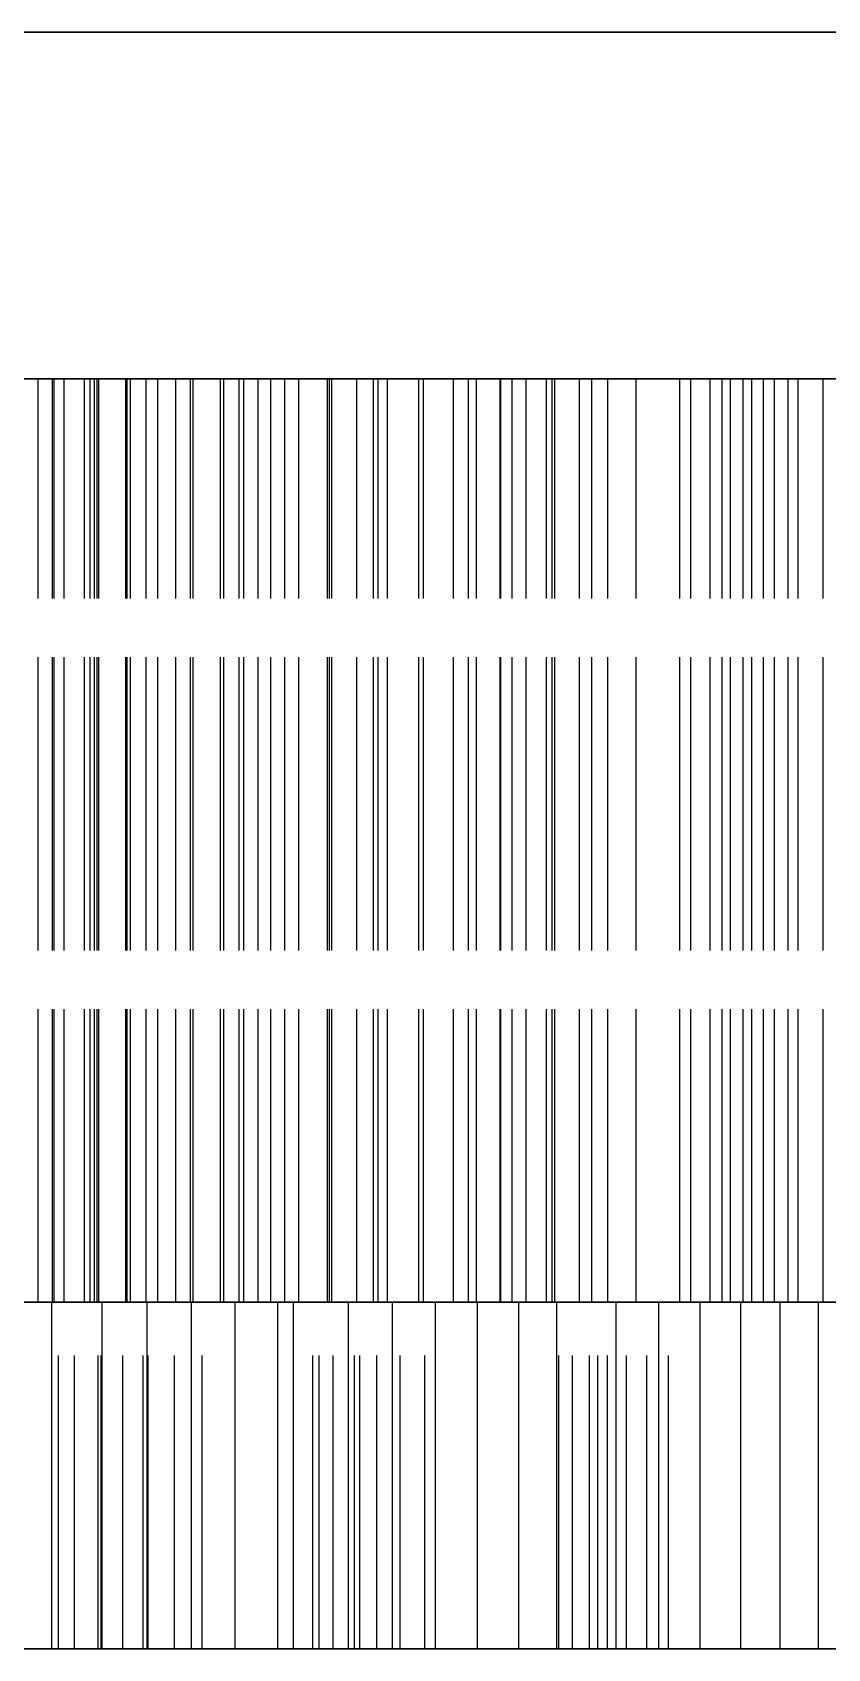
# Model space of a CAD drawing. Header units: millimetres. Extents: x -27 to 154, y -43 to 55.
# Drawn here: x -15.99 to -12.54, y 46.25 to 53.25 of the extents above; entities that cross this region are included whole.
import ezdxf

# ---------------------------------------------------------------- set-up
doc = ezdxf.new("R2010")
doc.units = ezdxf.units.MM
doc.linetypes.add('DASHED', pattern=[1.524, 1.27, -0.254])
doc.layers.add('HIDDEN', color=8, linetype='DASHED')
doc.layers.add('VISIBLE', color=7, linetype='CONTINUOUS')

msp = doc.modelspace()

# ---------------------------------------------------------------- linework, layer by layer
at = {"layer": 'HIDDEN'}
for points in [[(-19.125, 53.24871), (-18.51786, 53.24871), (-17.91071, 53.24871), (-17.30357, 53.24871), (-16.69643, 53.24871), (-16.08929, 53.24871), (-15.48214, 53.24871), (-14.875, 53.24871), (-14.26786, 53.24871), (-13.66071, 53.24871), (-13.05357, 53.24871), (-12.44643, 53.24871), (-11.83929, 53.24871), (-11.23214, 53.24871), (-10.625, 53.24871), (-10.01786, 53.24871), (-9.41071, 53.24871), (-8.80357, 53.24871), (-8.19643, 53.24871), (-7.58929, 53.24871), (-6.98214, 53.24871), (-6.375, 53.24871), (-5.76786, 53.24871), (-5.16071, 53.24871)], [(-19.125, 51.74871), (-18.51786, 51.74871), (-17.91071, 51.74871), (-17.30357, 51.74871), (-16.69643, 51.74871), (-16.08929, 51.74871), (-15.48214, 51.74871), (-14.875, 51.74871), (-14.26786, 51.74871), (-13.66071, 51.74871), (-13.05357, 51.74871), (-12.44643, 51.74871), (-11.83929, 51.74871), (-11.23214, 51.74871), (-10.625, 51.74871), (-10.01786, 51.74871), (-9.41071, 51.74871), (-8.80357, 51.74871), (-8.19643, 51.74871), (-7.58929, 51.74871), (-6.98214, 51.74871), (-6.375, 51.74871), (-5.76786, 51.74871), (-5.16071, 51.74871)], [(-19.125, 51.74871), (-18.51786, 51.74871), (-17.91071, 51.74871), (-17.30357, 51.74871), (-16.69643, 51.74871), (-16.08929, 51.74871), (-15.48214, 51.74871), (-14.875, 51.74871), (-14.26786, 51.74871), (-13.66071, 51.74871), (-13.05357, 51.74871), (-12.44643, 51.74871), (-11.83929, 51.74871), (-11.23214, 51.74871), (-10.625, 51.74871), (-10.01786, 51.74871), (-9.41071, 51.74871), (-8.80357, 51.74871), (-8.19643, 51.74871), (-7.58929, 51.74871), (-6.98214, 51.74871), (-6.375, 51.74871), (-5.76786, 51.74871), (-5.16071, 51.74871)], [(-15.96428, 51.74871), (-16.16782, 51.74871)], [(-16.16782, 51.74871), (-15.96428, 51.74871)], [(-15.90241, 51.74871), (-16.09936, 51.74871)], [(-16.09936, 51.74871), (-15.90241, 51.74871)], [(-16.04909, 51.74871), (-15.89527, 51.74871)], [(-15.89527, 51.74871), (-16.04909, 51.74871)], [(-15.76295, 51.74871), (-15.96428, 51.74871)], [(-15.96428, 51.74871), (-15.76295, 51.74871)], [(-15.96428, 47.74871), (-15.96428, 51.74871)], [(-15.96428, 47.74871), (-15.96428, 51.74871)], [(-15.70778, 51.74871), (-15.90241, 51.74871)], [(-15.90241, 51.74871), (-15.70778, 51.74871)], [(-15.90241, 47.74871), (-15.90241, 51.74871)], [(-15.90241, 47.74871), (-15.90241, 51.74871)], [(-15.89527, 51.74871), (-15.73869, 51.74871)], [(-15.73869, 51.74871), (-15.89527, 51.74871)], [(-15.89527, 47.74871), (-15.89527, 51.74871)], [(-15.89527, 47.74871), (-15.89527, 51.74871)], [(-15.70166, 51.74871), (-15.85142, 51.74871)], [(-15.85142, 51.74871), (-15.71945, 51.74871)], [(-15.71945, 51.74871), (-15.85142, 51.74871)], [(-15.85142, 51.74871), (-15.70166, 51.74871)], [(-15.85142, 47.74871), (-15.85142, 51.74871)], [(-15.85142, 47.74871), (-15.85142, 51.74871)], [(-15.56405, 51.74871), (-15.76295, 51.74871)], [(-15.76295, 51.74871), (-15.56405, 51.74871)], [(-15.76295, 47.74871), (-15.76295, 51.74871)], [(-15.76295, 47.74871), (-15.76295, 51.74871)], [(-15.73869, 51.74871), (-15.57917, 51.74871)], [(-15.57917, 51.74871), (-15.73869, 51.74871)], [(-15.73869, 47.74871), (-15.73869, 51.74871)], [(-15.73869, 47.74871), (-15.73869, 51.74871)], [(-15.71945, 51.74871), (-15.58438, 51.74871)], [(-15.58438, 51.74871), (-15.71945, 51.74871)], [(-15.71945, 47.74871), (-15.71945, 51.74871)], [(-15.71945, 47.74871), (-15.71945, 51.74871)], [(-15.57917, 51.74871), (-15.70778, 51.74871)], [(-15.70778, 51.74871), (-15.57917, 51.74871)], [(-15.70778, 47.74871), (-15.70778, 51.74871)], [(-15.70778, 47.74871), (-15.70778, 51.74871)], [(-15.49615, 51.74871), (-15.70166, 51.74871)], [(-15.70166, 51.74871), (-15.49615, 51.74871)], [(-15.70166, 47.74871), (-15.70166, 51.74871)], [(-15.70166, 47.74871), (-15.70166, 51.74871)], [(-15.58438, 51.74871), (-15.44615, 51.74871)], [(-15.44615, 51.74871), (-15.58438, 51.74871)], [(-15.58438, 47.74871), (-15.58438, 51.74871)], [(-15.58438, 47.74871), (-15.58438, 51.74871)], [(-15.57917, 47.74871), (-15.57917, 51.74871)], [(-15.57917, 47.74871), (-15.57917, 51.74871)], [(-15.36785, 51.74871), (-15.56405, 51.74871)], [(-15.56405, 51.74871), (-15.36785, 51.74871)], [(-15.56405, 47.74871), (-15.56405, 51.74871)], [(-15.56405, 47.74871), (-15.56405, 51.74871)], [(-15.29322, 51.74871), (-15.49615, 51.74871)], [(-15.49615, 51.74871), (-15.29322, 51.74871)], [(-15.49615, 47.74871), (-15.49615, 51.74871)], [(-15.49615, 47.74871), (-15.49615, 51.74871)], [(-15.44615, 51.74871), (-15.30465, 51.74871)], [(-15.30465, 51.74871), (-15.44615, 51.74871)], [(-15.44615, 47.74871), (-15.44615, 51.74871)], [(-15.44615, 47.74871), (-15.44615, 51.74871)], [(-15.1747, 51.74871), (-15.36785, 51.74871)], [(-15.36785, 51.74871), (-15.1747, 51.74871)], [(-15.36785, 47.74871), (-15.36785, 51.74871)], [(-15.36785, 47.74871), (-15.36785, 51.74871)], [(-15.30465, 51.74871), (-15.15976, 51.74871)], [(-15.15976, 51.74871), (-15.30465, 51.74871)], [(-15.30465, 47.74871), (-15.30465, 51.74871)], [(-15.30465, 47.74871), (-15.30465, 51.74871)], [(-15.09307, 51.74871), (-15.29322, 51.74871)], [(-15.29322, 51.74871), (-15.09307, 51.74871)], [(-15.29322, 47.74871), (-15.29322, 51.74871)], [(-15.29322, 47.74871), (-15.29322, 51.74871)], [(-15.01123, 51.74871), (-15.1747, 51.74871)], [(-15.1747, 51.74871), (-15.01123, 51.74871)], [(-15.1747, 47.74871), (-15.1747, 51.74871)], [(-15.1747, 47.74871), (-15.1747, 51.74871)], [(-15.15976, 51.74871), (-15.01123, 51.74871)], [(-15.01123, 51.74871), (-15.15976, 51.74871)], [(-15.15976, 47.74871), (-15.15976, 51.74871)], [(-15.15976, 47.74871), (-15.15976, 51.74871)], [(-14.89596, 51.74871), (-15.09307, 51.74871)], [(-15.09307, 51.74871), (-14.89596, 51.74871)], [(-15.09307, 47.74871), (-15.09307, 51.74871)], [(-15.09307, 47.74871), (-15.09307, 51.74871)], [(-14.89596, 51.74871), (-15.07283, 51.74871)], [(-15.07283, 51.74871), (-14.956, 51.74871)], [(-14.956, 51.74871), (-15.07283, 51.74871)], [(-15.07283, 51.74871), (-14.89596, 51.74871)], [(-15.07283, 47.74871), (-15.07283, 51.74871)], [(-15.07283, 47.74871), (-15.07283, 51.74871)], [(-15.01123, 47.74871), (-15.01123, 51.74871)], [(-15.01123, 47.74871), (-15.01123, 51.74871)], [(-14.956, 51.74871), (-14.83555, 51.74871)], [(-14.83555, 51.74871), (-14.956, 51.74871)], [(-14.956, 47.74871), (-14.956, 51.74871)], [(-14.956, 47.74871), (-14.956, 51.74871)], [(-14.69226, 51.74871), (-14.89596, 51.74871)], [(-14.70218, 51.74871), (-14.89596, 51.74871)], [(-14.89596, 51.74871), (-14.70218, 51.74871)], [(-14.89596, 51.74871), (-14.69226, 51.74871)], [(-14.89596, 47.74871), (-14.89596, 51.74871)], [(-14.89596, 47.74871), (-14.89596, 51.74871)], [(-14.89596, 47.74871), (-14.89596, 51.74871)], [(-14.89596, 47.74871), (-14.89596, 51.74871)], [(-14.83555, 51.74871), (-14.71142, 51.74871)], [(-14.71142, 51.74871), (-14.83555, 51.74871)], [(-14.83555, 47.74871), (-14.83555, 51.74871)], [(-14.83555, 47.74871), (-14.83555, 51.74871)], [(-14.71142, 51.74871), (-14.58346, 51.74871)], [(-14.58346, 51.74871), (-14.71142, 51.74871)], [(-14.71142, 47.74871), (-14.71142, 51.74871)], [(-14.71142, 47.74871), (-14.71142, 51.74871)], [(-14.51215, 51.74871), (-14.70218, 51.74871)], [(-14.70218, 51.74871), (-14.51215, 51.74871)], [(-14.70218, 47.74871), (-14.70218, 51.74871)], [(-14.70218, 47.74871), (-14.70218, 51.74871)], [(-14.49168, 51.74871), (-14.69226, 51.74871)], [(-14.69226, 51.74871), (-14.49168, 51.74871)], [(-14.69226, 47.74871), (-14.69226, 51.74871)], [(-14.69226, 47.74871), (-14.69226, 51.74871)], [(-14.58346, 51.74871), (-14.45149, 51.74871)], [(-14.45149, 51.74871), (-14.58346, 51.74871)], [(-14.58346, 47.74871), (-14.58346, 51.74871)], [(-14.58346, 47.74871), (-14.58346, 51.74871)], [(-14.31522, 51.74871), (-14.51215, 51.74871)], [(-14.51215, 51.74871), (-14.31522, 51.74871)], [(-14.51215, 47.74871), (-14.51215, 51.74871)], [(-14.51215, 47.74871), (-14.51215, 51.74871)], [(-14.29443, 51.74871), (-14.49168, 51.74871)], [(-14.49168, 51.74871), (-14.29443, 51.74871)], [(-14.49168, 47.74871), (-14.49168, 51.74871)], [(-14.49168, 47.74871), (-14.49168, 51.74871)], [(-14.45149, 51.74871), (-14.31522, 51.74871)], [(-14.31522, 51.74871), (-14.45149, 51.74871)], [(-14.45149, 47.74871), (-14.45149, 51.74871)], [(-14.45149, 47.74871), (-14.45149, 51.74871)], [(-14.31522, 47.74871), (-14.31522, 51.74871)], [(-14.31522, 47.74871), (-14.31522, 51.74871)], [(-14.10078, 51.74871), (-14.29443, 51.74871)], [(-14.29443, 51.74871), (-14.10078, 51.74871)], [(-14.29443, 47.74871), (-14.29443, 51.74871)], [(-14.29443, 47.74871), (-14.29443, 51.74871)], [(-13.96318, 51.74871), (-14.16565, 51.74871)], [(-14.16565, 51.74871), (-14.06495, 51.74871)], [(-14.06495, 51.74871), (-14.16565, 51.74871)], [(-14.16565, 51.74871), (-13.96318, 51.74871)], [(-14.16565, 47.74871), (-14.16565, 51.74871)], [(-14.16565, 47.74871), (-14.16565, 51.74871)], [(-13.91108, 51.74871), (-14.10078, 51.74871)], [(-14.10078, 51.74871), (-13.91108, 51.74871)], [(-14.10078, 47.74871), (-14.10078, 51.74871)], [(-14.10078, 47.74871), (-14.10078, 51.74871)], [(-14.06495, 51.74871), (-13.96016, 51.74871)], [(-13.96016, 51.74871), (-14.06495, 51.74871)], [(-14.06495, 47.74871), (-14.06495, 51.74871)], [(-14.06495, 47.74871), (-14.06495, 51.74871)], [(-13.76303, 51.74871), (-13.96318, 51.74871)], [(-13.96318, 51.74871), (-13.76303, 51.74871)], [(-13.96318, 47.74871), (-13.96318, 51.74871)], [(-13.96318, 47.74871), (-13.96318, 51.74871)], [(-13.96016, 51.74871), (-13.85118, 51.74871)], [(-13.85118, 51.74871), (-13.96016, 51.74871)], [(-13.96016, 47.74871), (-13.96016, 51.74871)], [(-13.96016, 47.74871), (-13.96016, 51.74871)], [(-13.72579, 51.74871), (-13.91108, 51.74871)], [(-13.91108, 51.74871), (-13.72579, 51.74871)], [(-13.91108, 47.74871), (-13.91108, 51.74871)], [(-13.91108, 47.74871), (-13.91108, 51.74871)], [(-13.85118, 51.74871), (-13.73785, 51.74871)], [(-13.73785, 51.74871), (-13.85118, 51.74871)], [(-13.85118, 47.74871), (-13.85118, 51.74871)], [(-13.85118, 47.74871), (-13.85118, 51.74871)], [(-13.5665, 51.74871), (-13.76303, 51.74871)], [(-13.76303, 51.74871), (-13.5665, 51.74871)], [(-13.76303, 47.74871), (-13.76303, 51.74871)], [(-13.76303, 47.74871), (-13.76303, 51.74871)], [(-13.73785, 51.74871), (-13.61993, 51.74871)], [(-13.61993, 51.74871), (-13.73785, 51.74871)], [(-13.73785, 47.74871), (-13.73785, 51.74871)], [(-13.73785, 47.74871), (-13.73785, 51.74871)], [(-13.49708, 51.74871), (-13.72579, 51.74871)], [(-13.72579, 51.74871), (-13.49708, 51.74871)], [(-13.72579, 47.74871), (-13.72579, 51.74871)], [(-13.72579, 47.74871), (-13.72579, 51.74871)], [(-13.61993, 51.74871), (-13.49708, 51.74871)], [(-13.49708, 51.74871), (-13.61993, 51.74871)], [(-13.61993, 47.74871), (-13.61993, 51.74871)], [(-13.61993, 47.74871), (-13.61993, 51.74871)], [(-13.37382, 51.74871), (-13.5665, 51.74871)], [(-13.5665, 51.74871), (-13.37382, 51.74871)], [(-13.5665, 47.74871), (-13.5665, 51.74871)], [(-13.5665, 47.74871), (-13.5665, 51.74871)], [(-13.49708, 47.74871), (-13.49708, 51.74871)], [(-13.49708, 47.74871), (-13.49708, 51.74871)], [(-13.18529, 51.74871), (-13.37382, 51.74871)], [(-13.37382, 51.74871), (-13.18529, 51.74871)], [(-13.37382, 47.74871), (-13.37382, 51.74871)], [(-13.37382, 47.74871), (-13.37382, 51.74871)], [(-13.00129, 51.74871), (-13.18529, 51.74871)], [(-13.18529, 51.74871), (-13.00129, 51.74871)], [(-13.18529, 47.74871), (-13.18529, 51.74871)], [(-13.18529, 47.74871), (-13.18529, 51.74871)], [(-12.91126, 51.74871), (-13.13762, 51.74871)], [(-13.13762, 51.74871), (-13.05389, 51.74871)], [(-13.05389, 51.74871), (-13.13762, 51.74871)], [(-13.13762, 51.74871), (-12.91126, 51.74871)], [(-13.13762, 47.74871), (-13.13762, 51.74871)], [(-13.13762, 47.74871), (-13.13762, 51.74871)], [(-13.05389, 51.74871), (-12.96565, 51.74871)], [(-12.96565, 51.74871), (-13.05389, 51.74871)], [(-13.05389, 47.74871), (-13.05389, 51.74871)], [(-13.05389, 47.74871), (-13.05389, 51.74871)], [(-12.82233, 51.74871), (-13.00129, 51.74871)], [(-13.00129, 51.74871), (-12.82233, 51.74871)], [(-13.00129, 47.74871), (-13.00129, 51.74871)], [(-13.00129, 47.74871), (-13.00129, 51.74871)], [(-12.96565, 51.74871), (-12.87276, 51.74871)], [(-12.87276, 51.74871), (-12.96565, 51.74871)], [(-12.96565, 47.74871), (-12.96565, 51.74871)], [(-12.96565, 47.74871), (-12.96565, 51.74871)], [(-12.71638, 51.74871), (-12.91126, 51.74871)], [(-12.91126, 51.74871), (-12.71638, 51.74871)], [(-12.91126, 47.74871), (-12.91126, 51.74871)], [(-12.91126, 47.74871), (-12.91126, 51.74871)], [(-12.87276, 51.74871), (-12.77503, 51.74871)], [(-12.77503, 51.74871), (-12.87276, 51.74871)], [(-12.87276, 47.74871), (-12.87276, 51.74871)], [(-12.87276, 47.74871), (-12.87276, 51.74871)], [(-12.56378, 51.74871), (-12.82233, 51.74871)], [(-12.82233, 51.74871), (-12.56378, 51.74871)], [(-12.82233, 47.74871), (-12.82233, 51.74871)], [(-12.82233, 47.74871), (-12.82233, 51.74871)], [(-12.77503, 51.74871), (-12.67217, 51.74871)], [(-12.67217, 51.74871), (-12.77503, 51.74871)], [(-12.77503, 47.74871), (-12.77503, 51.74871)], [(-12.77503, 47.74871), (-12.77503, 51.74871)], [(-12.52558, 51.74871), (-12.71638, 51.74871)], [(-12.71638, 51.74871), (-12.52558, 51.74871)], [(-12.71638, 47.74871), (-12.71638, 51.74871)], [(-12.71638, 47.74871), (-12.71638, 51.74871)], [(-12.67217, 51.74871), (-12.56378, 51.74871)], [(-12.56378, 51.74871), (-12.67217, 51.74871)], [(-12.67217, 47.74871), (-12.67217, 51.74871)], [(-12.67217, 47.74871), (-12.67217, 51.74871)], [(-12.56378, 47.74871), (-12.56378, 51.74871)], [(-12.56378, 47.74871), (-12.56378, 51.74871)], [(-19.125, 47.74871), (-18.51786, 47.74871), (-17.91071, 47.74871), (-17.30357, 47.74871), (-16.69643, 47.74871), (-16.08929, 47.74871), (-15.48214, 47.74871), (-14.875, 47.74871), (-14.26786, 47.74871), (-13.66071, 47.74871), (-13.05357, 47.74871), (-12.44643, 47.74871), (-11.83929, 47.74871), (-11.23214, 47.74871), (-10.625, 47.74871), (-10.01786, 47.74871), (-9.41071, 47.74871), (-8.80357, 47.74871), (-8.19643, 47.74871), (-7.58929, 47.74871), (-6.98214, 47.74871), (-6.375, 47.74871), (-5.76786, 47.74871), (-5.16071, 47.74871)], [(-5.31548, 47.74871), (-5.875, 47.74871), (-6.43452, 47.74871), (-6.99405, 47.74871), (-7.55357, 47.74871), (-8.1131, 47.74871), (-8.67262, 47.74871), (-9.23214, 47.74871), (-9.79167, 47.74871), (-10.35119, 47.74871), (-10.91071, 47.74871), (-11.47024, 47.74871), (-12.02976, 47.74871), (-12.58929, 47.74871), (-13.14881, 47.74871), (-13.70833, 47.74871), (-14.26786, 47.74871), (-14.82738, 47.74871), (-15.3869, 47.74871), (-15.94643, 47.74871), (-16.50595, 47.74871), (-17.06548, 47.74871), (-17.625, 47.74871)], [(-17.625, 47.74871), (-17.06548, 47.74871), (-16.50595, 47.74871), (-15.94643, 47.74871), (-15.3869, 47.74871), (-14.82738, 47.74871), (-14.26786, 47.74871), (-13.70833, 47.74871), (-13.14881, 47.74871), (-12.58929, 47.74871), (-12.02976, 47.74871), (-11.47024, 47.74871), (-10.91071, 47.74871), (-10.35119, 47.74871), (-9.79167, 47.74871), (-9.23214, 47.74871), (-8.67262, 47.74871), (-8.1131, 47.74871), (-7.55357, 47.74871), (-6.99405, 47.74871), (-6.43452, 47.74871), (-5.875, 47.74871), (-5.31548, 47.74871)], [(-15.96428, 47.74871), (-16.16782, 47.74871)], [(-16.16782, 47.74871), (-15.96428, 47.74871)], [(-15.90241, 47.74871), (-16.09936, 47.74871)], [(-16.09936, 47.74871), (-15.90241, 47.74871)], [(-16.0659, 47.74871), (-15.8763, 47.74871)], [(-16.04909, 47.74871), (-15.89527, 47.74871)], [(-15.89527, 47.74871), (-16.04909, 47.74871)], [(-12.48325, 47.74871), (-12.60857, 47.74871), (-12.73388, 47.74871), (-12.8592, 47.74871), (-12.98451, 47.74871), (-13.10983, 47.74871), (-13.23515, 47.74871), (-13.36046, 47.74871), (-13.48578, 47.74871), (-13.61109, 47.74871), (-13.73641, 47.74871), (-13.86173, 47.74871), (-13.98704, 47.74871), (-14.11236, 47.74871), (-14.23767, 47.74871), (-14.36299, 47.74871), (-14.48831, 47.74871), (-14.61362, 47.74871), (-14.73894, 47.74871), (-14.86425, 47.74871), (-14.98957, 47.74871), (-15.11489, 47.74871), (-15.2402, 47.74871), (-15.36552, 47.74871), (-15.49083, 47.74871), (-15.61615, 47.74871), (-15.74147, 47.74871), (-15.86678, 47.74871), (-15.9921, 47.74871)], [(-15.76295, 47.74871), (-15.96428, 47.74871)], [(-15.96428, 47.74871), (-15.76295, 47.74871)], [(-15.90443, 47.74871), (-15.68672, 47.74871)], [(-15.80599, 47.74871), (-15.90443, 47.74871)], [(-15.90443, 47.74871), (-15.80599, 47.74871)], [(-15.8763, 47.74871), (-15.90443, 47.74871)], [(-15.90443, 46.24871), (-15.90443, 47.74871)], [(-15.70778, 47.74871), (-15.90241, 47.74871)], [(-15.90241, 47.74871), (-15.70778, 47.74871)], [(-15.89527, 47.74871), (-15.73869, 47.74871)], [(-15.73869, 47.74871), (-15.89527, 47.74871)], [(-15.8763, 47.74871), (-15.69049, 47.74871)], [(-15.69049, 47.74871), (-15.8763, 47.74871)], [(-15.8763, 46.24871), (-15.8763, 47.74871)], [(-15.8763, 46.24871), (-15.8763, 47.74871)], [(-15.70166, 47.74871), (-15.85142, 47.74871)], [(-15.85142, 47.74871), (-15.71945, 47.74871)], [(-15.71945, 47.74871), (-15.85142, 47.74871)], [(-15.85142, 47.74871), (-15.70166, 47.74871)], [(-15.70379, 47.74871), (-15.80599, 47.74871)], [(-15.80599, 47.74871), (-15.70379, 47.74871)], [(-15.80599, 46.24871), (-15.80599, 47.74871)], [(-15.80599, 46.24871), (-15.80599, 47.74871)], [(-15.56405, 47.74871), (-15.76295, 47.74871)], [(-15.76295, 47.74871), (-15.56405, 47.74871)], [(-15.73869, 47.74871), (-15.57917, 47.74871)], [(-15.57917, 47.74871), (-15.73869, 47.74871)], [(-15.71945, 47.74871), (-15.58438, 47.74871)], [(-15.58438, 47.74871), (-15.71945, 47.74871)], [(-15.57917, 47.74871), (-15.70778, 47.74871)], [(-15.70778, 47.74871), (-15.57917, 47.74871)], [(-15.59773, 47.74871), (-15.70379, 47.74871)], [(-15.70379, 47.74871), (-15.59773, 47.74871)], [(-15.70379, 46.24871), (-15.70379, 47.74871)], [(-15.70379, 46.24871), (-15.70379, 47.74871)], [(-15.49615, 47.74871), (-15.70166, 47.74871)], [(-15.70166, 47.74871), (-15.49615, 47.74871)], [(-15.69049, 47.74871), (-15.50886, 47.74871)], [(-15.50886, 47.74871), (-15.69049, 47.74871)], [(-15.69049, 46.24871), (-15.69049, 47.74871)], [(-15.69049, 46.24871), (-15.69049, 47.74871)], [(-15.68672, 47.74871), (-15.49135, 47.74871)], [(-15.68672, 46.24871), (-15.68672, 47.74871)], [(-15.48763, 47.74871), (-15.59773, 47.74871)], [(-15.59773, 47.74871), (-15.48763, 47.74871)], [(-15.59773, 46.24871), (-15.59773, 47.74871)], [(-15.59773, 46.24871), (-15.59773, 47.74871)], [(-15.58438, 47.74871), (-15.44615, 47.74871)], [(-15.44615, 47.74871), (-15.58438, 47.74871)], [(-15.36785, 47.74871), (-15.56405, 47.74871)], [(-15.56405, 47.74871), (-15.36785, 47.74871)], [(-15.50886, 47.74871), (-15.25432, 47.74871)], [(-15.25432, 47.74871), (-15.50886, 47.74871)], [(-15.50886, 46.24871), (-15.50886, 47.74871)], [(-15.50886, 46.24871), (-15.50886, 47.74871)], [(-15.29322, 47.74871), (-15.49615, 47.74871)], [(-15.49615, 47.74871), (-15.29322, 47.74871)], [(-15.49135, 47.74871), (-15.29939, 47.74871)], [(-15.49135, 46.24871), (-15.49135, 47.74871)], [(-15.37327, 47.74871), (-15.48763, 47.74871)], [(-15.48763, 47.74871), (-15.37327, 47.74871)], [(-15.48763, 46.24871), (-15.48763, 47.74871)], [(-15.48763, 46.24871), (-15.48763, 47.74871)], [(-15.44615, 47.74871), (-15.30465, 47.74871)], [(-15.30465, 47.74871), (-15.44615, 47.74871)], [(-15.25432, 47.74871), (-15.37327, 47.74871)], [(-15.37327, 47.74871), (-15.25432, 47.74871)], [(-15.37327, 46.24871), (-15.37327, 47.74871)], [(-15.37327, 46.24871), (-15.37327, 47.74871)], [(-15.1747, 47.74871), (-15.36785, 47.74871)], [(-15.36785, 47.74871), (-15.1747, 47.74871)], [(-15.30465, 47.74871), (-15.15976, 47.74871)], [(-15.15976, 47.74871), (-15.30465, 47.74871)], [(-15.29939, 47.74871), (-15.11104, 47.74871)], [(-15.29939, 46.24871), (-15.29939, 47.74871)], [(-15.09307, 47.74871), (-15.29322, 47.74871)], [(-15.29322, 47.74871), (-15.09307, 47.74871)], [(-15.25432, 46.24871), (-15.25432, 47.74871)], [(-15.25432, 46.24871), (-15.25432, 47.74871)], [(-15.01123, 47.74871), (-15.1747, 47.74871)], [(-15.1747, 47.74871), (-15.01123, 47.74871)], [(-15.15976, 47.74871), (-15.01123, 47.74871)], [(-15.01123, 47.74871), (-15.15976, 47.74871)], [(-15.11104, 47.74871), (-14.92656, 47.74871)], [(-15.11104, 46.24871), (-15.11104, 47.74871)], [(-14.89596, 47.74871), (-15.09307, 47.74871)], [(-15.09307, 47.74871), (-14.89596, 47.74871)], [(-14.89596, 47.74871), (-15.07283, 47.74871)], [(-15.07283, 47.74871), (-14.956, 47.74871)], [(-14.956, 47.74871), (-15.07283, 47.74871)], [(-15.07283, 47.74871), (-14.89596, 47.74871)], [(-14.956, 47.74871), (-14.83555, 47.74871)], [(-14.83555, 47.74871), (-14.956, 47.74871)], [(-14.92656, 47.74871), (-14.7463, 47.74871)], [(-14.92656, 46.24871), (-14.92656, 47.74871)], [(-14.69226, 47.74871), (-14.89596, 47.74871)], [(-14.70218, 47.74871), (-14.89596, 47.74871)], [(-14.89596, 47.74871), (-14.70218, 47.74871)], [(-14.89596, 47.74871), (-14.69226, 47.74871)], [(-14.8583, 47.74871), (-14.61971, 47.74871)], [(-14.77432, 47.74871), (-14.8583, 47.74871)], [(-14.8583, 47.74871), (-14.77432, 47.74871)], [(-14.7463, 47.74871), (-14.8583, 47.74871)], [(-14.8583, 46.24871), (-14.8583, 47.74871)], [(-14.83555, 47.74871), (-14.71142, 47.74871)], [(-14.71142, 47.74871), (-14.83555, 47.74871)], [(-14.68627, 47.74871), (-14.77432, 47.74871)], [(-14.77432, 47.74871), (-14.68627, 47.74871)], [(-14.77432, 46.24871), (-14.77432, 47.74871)], [(-14.77432, 46.24871), (-14.77432, 47.74871)], [(-14.7463, 47.74871), (-14.5707, 47.74871)], [(-14.5707, 47.74871), (-14.7463, 47.74871)], [(-14.7463, 46.24871), (-14.7463, 47.74871)], [(-14.7463, 46.24871), (-14.7463, 47.74871)], [(-14.71142, 47.74871), (-14.58346, 47.74871)], [(-14.58346, 47.74871), (-14.71142, 47.74871)], [(-14.51215, 47.74871), (-14.70218, 47.74871)], [(-14.70218, 47.74871), (-14.51215, 47.74871)], [(-14.49168, 47.74871), (-14.69226, 47.74871)], [(-14.69226, 47.74871), (-14.49168, 47.74871)], [(-14.594, 47.74871), (-14.68627, 47.74871)], [(-14.68627, 47.74871), (-14.594, 47.74871)], [(-14.68627, 46.24871), (-14.68627, 47.74871)], [(-14.68627, 46.24871), (-14.68627, 47.74871)], [(-14.61971, 47.74871), (-14.42952, 47.74871)], [(-14.61971, 46.24871), (-14.61971, 47.74871)], [(-14.49732, 47.74871), (-14.594, 47.74871)], [(-14.594, 47.74871), (-14.49732, 47.74871)], [(-14.594, 46.24871), (-14.594, 47.74871)], [(-14.594, 46.24871), (-14.594, 47.74871)], [(-14.58346, 47.74871), (-14.45149, 47.74871)], [(-14.45149, 47.74871), (-14.58346, 47.74871)], [(-14.5707, 47.74871), (-14.28959, 47.74871)], [(-14.28959, 47.74871), (-14.5707, 47.74871)], [(-14.5707, 46.24871), (-14.5707, 47.74871)], [(-14.5707, 46.24871), (-14.5707, 47.74871)], [(-14.31522, 47.74871), (-14.51215, 47.74871)], [(-14.51215, 47.74871), (-14.31522, 47.74871)], [(-14.39597, 47.74871), (-14.49732, 47.74871)], [(-14.49732, 47.74871), (-14.39597, 47.74871)], [(-14.49732, 46.24871), (-14.49732, 47.74871)], [(-14.49732, 46.24871), (-14.49732, 47.74871)], [(-14.29443, 47.74871), (-14.49168, 47.74871)], [(-14.49168, 47.74871), (-14.29443, 47.74871)], [(-14.45149, 47.74871), (-14.31522, 47.74871)], [(-14.31522, 47.74871), (-14.45149, 47.74871)], [(-14.42952, 47.74871), (-14.24309, 47.74871)], [(-14.42952, 46.24871), (-14.42952, 47.74871)], [(-14.28959, 47.74871), (-14.39597, 47.74871)], [(-14.39597, 47.74871), (-14.28959, 47.74871)], [(-14.39597, 46.24871), (-14.39597, 47.74871)], [(-14.39597, 46.24871), (-14.39597, 47.74871)], [(-14.10078, 47.74871), (-14.29443, 47.74871)], [(-14.29443, 47.74871), (-14.10078, 47.74871)], [(-14.28959, 46.24871), (-14.28959, 47.74871)], [(-14.28959, 46.24871), (-14.28959, 47.74871)], [(-14.24309, 47.74871), (-14.06064, 47.74871)], [(-14.24309, 46.24871), (-14.24309, 47.74871)], [(-13.96318, 47.74871), (-14.16565, 47.74871)], [(-14.16565, 47.74871), (-14.06495, 47.74871)], [(-14.06495, 47.74871), (-14.16565, 47.74871)], [(-14.16565, 47.74871), (-13.96318, 47.74871)], [(-13.91108, 47.74871), (-14.10078, 47.74871)], [(-14.10078, 47.74871), (-13.91108, 47.74871)], [(-14.06495, 47.74871), (-13.96016, 47.74871)], [(-13.96016, 47.74871), (-14.06495, 47.74871)], [(-14.06064, 47.74871), (-13.88245, 47.74871)], [(-14.06064, 46.24871), (-14.06064, 47.74871)], [(-13.76303, 47.74871), (-13.96318, 47.74871)], [(-13.96318, 47.74871), (-13.76303, 47.74871)], [(-13.96016, 47.74871), (-13.85118, 47.74871)], [(-13.85118, 47.74871), (-13.96016, 47.74871)], [(-13.72579, 47.74871), (-13.91108, 47.74871)], [(-13.91108, 47.74871), (-13.72579, 47.74871)], [(-13.88245, 47.74871), (-13.70888, 47.74871)], [(-13.88245, 46.24871), (-13.88245, 47.74871)], [(-13.85118, 47.74871), (-13.73785, 47.74871)], [(-13.73785, 47.74871), (-13.85118, 47.74871)], [(-13.5665, 47.74871), (-13.76303, 47.74871)], [(-13.76303, 47.74871), (-13.5665, 47.74871)], [(-13.73785, 47.74871), (-13.61993, 47.74871)], [(-13.61993, 47.74871), (-13.73785, 47.74871)], [(-13.49708, 47.74871), (-13.72579, 47.74871)], [(-13.72579, 47.74871), (-13.49708, 47.74871)], [(-13.71822, 47.74871), (-13.46026, 47.74871)], [(-13.64925, 47.74871), (-13.71822, 47.74871)], [(-13.71822, 47.74871), (-13.64925, 47.74871)], [(-13.70888, 47.74871), (-13.71822, 47.74871)], [(-13.71822, 46.24871), (-13.71822, 47.74871)], [(-13.70888, 47.74871), (-13.54042, 47.74871)], [(-13.54042, 47.74871), (-13.70888, 47.74871)], [(-13.70888, 46.24871), (-13.70888, 47.74871)], [(-13.70888, 46.24871), (-13.70888, 47.74871)], [(-13.5759, 47.74871), (-13.64925, 47.74871)], [(-13.64925, 47.74871), (-13.5759, 47.74871)], [(-13.64925, 46.24871), (-13.64925, 47.74871)], [(-13.64925, 46.24871), (-13.64925, 47.74871)], [(-13.61993, 47.74871), (-13.49708, 47.74871)], [(-13.49708, 47.74871), (-13.61993, 47.74871)], [(-13.498, 47.74871), (-13.5759, 47.74871)], [(-13.5759, 47.74871), (-13.498, 47.74871)], [(-13.5759, 46.24871), (-13.5759, 47.74871)], [(-13.5759, 46.24871), (-13.5759, 47.74871)], [(-13.37382, 47.74871), (-13.5665, 47.74871)], [(-13.5665, 47.74871), (-13.37382, 47.74871)], [(-13.54042, 47.74871), (-13.23451, 47.74871)], [(-13.23451, 47.74871), (-13.54042, 47.74871)], [(-13.54042, 46.24871), (-13.54042, 47.74871)], [(-13.54042, 46.24871), (-13.54042, 47.74871)], [(-13.41535, 47.74871), (-13.498, 47.74871)], [(-13.498, 47.74871), (-13.41535, 47.74871)], [(-13.498, 46.24871), (-13.498, 47.74871)], [(-13.498, 46.24871), (-13.498, 47.74871)], [(-13.46026, 47.74871), (-13.27646, 47.74871)], [(-13.46026, 46.24871), (-13.46026, 47.74871)], [(-13.32766, 47.74871), (-13.41535, 47.74871)], [(-13.41535, 47.74871), (-13.32766, 47.74871)], [(-13.41535, 46.24871), (-13.41535, 47.74871)], [(-13.41535, 46.24871), (-13.41535, 47.74871)], [(-13.18529, 47.74871), (-13.37382, 47.74871)], [(-13.37382, 47.74871), (-13.18529, 47.74871)], [(-13.23451, 47.74871), (-13.32766, 47.74871)], [(-13.32766, 47.74871), (-13.23451, 47.74871)], [(-13.32766, 46.24871), (-13.32766, 47.74871)], [(-13.32766, 46.24871), (-13.32766, 47.74871)], [(-13.27646, 47.74871), (-13.09674, 47.74871)], [(-13.27646, 46.24871), (-13.27646, 47.74871)], [(-13.23451, 46.24871), (-13.23451, 47.74871)], [(-13.23451, 46.24871), (-13.23451, 47.74871)], [(-13.00129, 47.74871), (-13.18529, 47.74871)], [(-13.18529, 47.74871), (-13.00129, 47.74871)], [(-12.91126, 47.74871), (-13.13762, 47.74871)], [(-13.13762, 47.74871), (-13.05389, 47.74871)], [(-13.05389, 47.74871), (-13.13762, 47.74871)], [(-13.13762, 47.74871), (-12.91126, 47.74871)], [(-13.09674, 47.74871), (-12.92134, 47.74871)], [(-13.09674, 46.24871), (-13.09674, 47.74871)], [(-13.05389, 47.74871), (-12.96565, 47.74871)], [(-12.96565, 47.74871), (-13.05389, 47.74871)], [(-12.82233, 47.74871), (-13.00129, 47.74871)], [(-13.00129, 47.74871), (-12.82233, 47.74871)], [(-12.96565, 47.74871), (-12.87276, 47.74871)], [(-12.87276, 47.74871), (-12.96565, 47.74871)], [(-12.92134, 47.74871), (-12.75057, 47.74871)], [(-12.92134, 46.24871), (-12.92134, 47.74871)], [(-12.71638, 47.74871), (-12.91126, 47.74871)], [(-12.91126, 47.74871), (-12.71638, 47.74871)], [(-12.87276, 47.74871), (-12.77503, 47.74871)], [(-12.77503, 47.74871), (-12.87276, 47.74871)], [(-12.56378, 47.74871), (-12.82233, 47.74871)], [(-12.82233, 47.74871), (-12.56378, 47.74871)], [(-12.77503, 47.74871), (-12.67217, 47.74871)], [(-12.67217, 47.74871), (-12.77503, 47.74871)], [(-12.75057, 47.74871), (-12.58479, 47.74871)], [(-12.75057, 46.24871), (-12.75057, 47.74871)], [(-12.52558, 47.74871), (-12.71638, 47.74871)], [(-12.71638, 47.74871), (-12.52558, 47.74871)], [(-12.67217, 47.74871), (-12.56378, 47.74871)], [(-12.56378, 47.74871), (-12.67217, 47.74871)], [(-12.58479, 47.74871), (-12.42453, 47.74871)], [(-12.58479, 46.24871), (-12.58479, 47.74871)], [(-5.31548, 46.24871), (-5.875, 46.24871), (-6.43452, 46.24871), (-6.99405, 46.24871), (-7.55357, 46.24871), (-8.1131, 46.24871), (-8.67262, 46.24871), (-9.23214, 46.24871), (-9.79167, 46.24871), (-10.35119, 46.24871), (-10.91071, 46.24871), (-11.47024, 46.24871), (-12.02976, 46.24871), (-12.58929, 46.24871), (-13.14881, 46.24871), (-13.70833, 46.24871), (-14.26786, 46.24871), (-14.82738, 46.24871), (-15.3869, 46.24871), (-15.94643, 46.24871), (-16.50595, 46.24871), (-17.06548, 46.24871), (-17.625, 46.24871)], [(-17.625, 46.24871), (-17.06548, 46.24871), (-16.50595, 46.24871), (-15.94643, 46.24871), (-15.3869, 46.24871), (-14.82738, 46.24871), (-14.26786, 46.24871), (-13.70833, 46.24871), (-13.14881, 46.24871), (-12.58929, 46.24871), (-12.02976, 46.24871), (-11.47024, 46.24871), (-10.91071, 46.24871), (-10.35119, 46.24871), (-9.79167, 46.24871), (-9.23214, 46.24871), (-8.67262, 46.24871), (-8.1131, 46.24871), (-7.55357, 46.24871), (-6.99405, 46.24871), (-6.43452, 46.24871), (-5.875, 46.24871), (-5.31548, 46.24871)], [(-16.0659, 46.24871), (-15.8763, 46.24871)], [(-15.90443, 46.24871), (-15.68672, 46.24871)], [(-15.80599, 46.24871), (-15.90443, 46.24871)], [(-15.90443, 46.24871), (-15.80599, 46.24871)], [(-15.8763, 46.24871), (-15.90443, 46.24871)], [(-15.8763, 46.24871), (-15.69049, 46.24871)], [(-15.69049, 46.24871), (-15.8763, 46.24871)], [(-15.70379, 46.24871), (-15.80599, 46.24871)], [(-15.80599, 46.24871), (-15.70379, 46.24871)], [(-15.59773, 46.24871), (-15.70379, 46.24871)], [(-15.70379, 46.24871), (-15.59773, 46.24871)], [(-15.69049, 46.24871), (-15.50886, 46.24871)], [(-15.50886, 46.24871), (-15.69049, 46.24871)], [(-15.68672, 46.24871), (-15.49135, 46.24871)], [(-15.48763, 46.24871), (-15.59773, 46.24871)], [(-15.59773, 46.24871), (-15.48763, 46.24871)], [(-15.50886, 46.24871), (-15.25432, 46.24871)], [(-15.25432, 46.24871), (-15.50886, 46.24871)], [(-15.49135, 46.24871), (-15.29939, 46.24871)], [(-15.37327, 46.24871), (-15.48763, 46.24871)], [(-15.48763, 46.24871), (-15.37327, 46.24871)], [(-15.25432, 46.24871), (-15.37327, 46.24871)], [(-15.37327, 46.24871), (-15.25432, 46.24871)], [(-15.29939, 46.24871), (-15.11104, 46.24871)], [(-15.11104, 46.24871), (-14.92656, 46.24871)], [(-14.92656, 46.24871), (-14.7463, 46.24871)], [(-14.8583, 46.24871), (-14.61971, 46.24871)], [(-14.77432, 46.24871), (-14.8583, 46.24871)], [(-14.8583, 46.24871), (-14.77432, 46.24871)], [(-14.7463, 46.24871), (-14.8583, 46.24871)], [(-14.68627, 46.24871), (-14.77432, 46.24871)], [(-14.77432, 46.24871), (-14.68627, 46.24871)], [(-14.7463, 46.24871), (-14.5707, 46.24871)], [(-14.5707, 46.24871), (-14.7463, 46.24871)], [(-14.594, 46.24871), (-14.68627, 46.24871)], [(-14.68627, 46.24871), (-14.594, 46.24871)], [(-14.61971, 46.24871), (-14.42952, 46.24871)], [(-14.49732, 46.24871), (-14.594, 46.24871)], [(-14.594, 46.24871), (-14.49732, 46.24871)], [(-14.5707, 46.24871), (-14.28959, 46.24871)], [(-14.28959, 46.24871), (-14.5707, 46.24871)], [(-14.39597, 46.24871), (-14.49732, 46.24871)], [(-14.49732, 46.24871), (-14.39597, 46.24871)], [(-14.42952, 46.24871), (-14.24309, 46.24871)], [(-14.28959, 46.24871), (-14.39597, 46.24871)], [(-14.39597, 46.24871), (-14.28959, 46.24871)], [(-14.24309, 46.24871), (-14.06064, 46.24871)], [(-14.06064, 46.24871), (-13.88245, 46.24871)], [(-13.88245, 46.24871), (-13.70888, 46.24871)], [(-13.71822, 46.24871), (-13.46026, 46.24871)], [(-13.64925, 46.24871), (-13.71822, 46.24871)], [(-13.71822, 46.24871), (-13.64925, 46.24871)], [(-13.70888, 46.24871), (-13.71822, 46.24871)], [(-13.70888, 46.24871), (-13.54042, 46.24871)], [(-13.54042, 46.24871), (-13.70888, 46.24871)], [(-13.5759, 46.24871), (-13.64925, 46.24871)], [(-13.64925, 46.24871), (-13.5759, 46.24871)], [(-13.498, 46.24871), (-13.5759, 46.24871)], [(-13.5759, 46.24871), (-13.498, 46.24871)], [(-13.54042, 46.24871), (-13.23451, 46.24871)], [(-13.23451, 46.24871), (-13.54042, 46.24871)], [(-13.41535, 46.24871), (-13.498, 46.24871)], [(-13.498, 46.24871), (-13.41535, 46.24871)], [(-13.46026, 46.24871), (-13.27646, 46.24871)], [(-13.32766, 46.24871), (-13.41535, 46.24871)], [(-13.41535, 46.24871), (-13.32766, 46.24871)], [(-13.23451, 46.24871), (-13.32766, 46.24871)], [(-13.32766, 46.24871), (-13.23451, 46.24871)], [(-13.27646, 46.24871), (-13.09674, 46.24871)], [(-13.09674, 46.24871), (-12.92134, 46.24871)], [(-12.92134, 46.24871), (-12.75057, 46.24871)], [(-12.75057, 46.24871), (-12.58479, 46.24871)], [(-12.58479, 46.24871), (-12.42453, 46.24871)]]:
    msp.add_lwpolyline(points, dxfattribs=at)
at = {"layer": 'VISIBLE'}
for points in [[(-5.16071, 53.24871), (-5.76786, 53.24871), (-6.375, 53.24871), (-6.98214, 53.24871), (-7.58929, 53.24871), (-8.19643, 53.24871), (-8.80357, 53.24871), (-9.41071, 53.24871), (-10.01786, 53.24871), (-10.625, 53.24871), (-11.23214, 53.24871), (-11.83929, 53.24871), (-12.44643, 53.24871), (-13.05357, 53.24871), (-13.66071, 53.24871), (-14.26786, 53.24871), (-14.875, 53.24871), (-15.48214, 53.24871), (-16.08929, 53.24871), (-16.69643, 53.24871), (-17.30357, 53.24871), (-17.91071, 53.24871), (-18.51786, 53.24871), (-19.125, 53.24871)], [(-5.16071, 51.74871), (-5.76786, 51.74871), (-6.375, 51.74871), (-6.98214, 51.74871), (-7.58929, 51.74871), (-8.19643, 51.74871), (-8.80357, 51.74871), (-9.41071, 51.74871), (-10.01786, 51.74871), (-10.625, 51.74871), (-11.23214, 51.74871), (-11.83929, 51.74871), (-12.44643, 51.74871), (-13.05357, 51.74871), (-13.66071, 51.74871), (-14.26786, 51.74871), (-14.875, 51.74871), (-15.48214, 51.74871), (-16.08929, 51.74871), (-16.69643, 51.74871), (-17.30357, 51.74871), (-17.91071, 51.74871), (-18.51786, 51.74871), (-19.125, 51.74871)], [(-5.16071, 51.74871), (-5.76786, 51.74871), (-6.375, 51.74871), (-6.98214, 51.74871), (-7.58929, 51.74871), (-8.19643, 51.74871), (-8.80357, 51.74871), (-9.41071, 51.74871), (-10.01786, 51.74871), (-10.625, 51.74871), (-11.23214, 51.74871), (-11.83929, 51.74871), (-12.44643, 51.74871), (-13.05357, 51.74871), (-13.66071, 51.74871), (-14.26786, 51.74871), (-14.875, 51.74871), (-15.48214, 51.74871), (-16.08929, 51.74871), (-16.69643, 51.74871), (-17.30357, 51.74871), (-17.91071, 51.74871), (-18.51786, 51.74871), (-19.125, 51.74871)], [(-15.90443, 47.74871), (-16.0659, 47.74871)], [(-15.68672, 47.74871), (-15.90443, 47.74871)], [(-15.90443, 46.24871), (-15.90443, 47.74871)], [(-15.49135, 47.74871), (-15.68672, 47.74871)], [(-15.68672, 46.24871), (-15.68672, 47.74871)], [(-15.29939, 47.74871), (-15.49135, 47.74871)], [(-15.49135, 46.24871), (-15.49135, 47.74871)], [(-15.11104, 47.74871), (-15.29939, 47.74871)], [(-15.29939, 46.24871), (-15.29939, 47.74871)], [(-14.92656, 47.74871), (-15.11104, 47.74871)], [(-15.11104, 46.24871), (-15.11104, 47.74871)], [(-14.8583, 47.74871), (-14.92656, 47.74871)], [(-14.92656, 46.24871), (-14.92656, 47.74871)], [(-14.61971, 47.74871), (-14.8583, 47.74871)], [(-14.8583, 46.24871), (-14.8583, 47.74871)], [(-14.42952, 47.74871), (-14.61971, 47.74871)], [(-14.61971, 46.24871), (-14.61971, 47.74871)], [(-14.24309, 47.74871), (-14.42952, 47.74871)], [(-14.42952, 46.24871), (-14.42952, 47.74871)], [(-14.06064, 47.74871), (-14.24309, 47.74871)], [(-14.24309, 46.24871), (-14.24309, 47.74871)], [(-13.88245, 47.74871), (-14.06064, 47.74871)], [(-14.06064, 46.24871), (-14.06064, 47.74871)], [(-13.71822, 47.74871), (-13.88245, 47.74871)], [(-13.88245, 46.24871), (-13.88245, 47.74871)], [(-13.46026, 47.74871), (-13.71822, 47.74871)], [(-13.71822, 46.24871), (-13.71822, 47.74871)], [(-13.27646, 47.74871), (-13.46026, 47.74871)], [(-13.46026, 46.24871), (-13.46026, 47.74871)], [(-13.09674, 47.74871), (-13.27646, 47.74871)], [(-13.27646, 46.24871), (-13.27646, 47.74871)], [(-12.92134, 47.74871), (-13.09674, 47.74871)], [(-13.09674, 46.24871), (-13.09674, 47.74871)], [(-12.75057, 47.74871), (-12.92134, 47.74871)], [(-12.92134, 46.24871), (-12.92134, 47.74871)], [(-12.58479, 47.74871), (-12.75057, 47.74871)], [(-12.75057, 46.24871), (-12.75057, 47.74871)], [(-12.49141, 47.74871), (-12.58479, 47.74871)], [(-12.58479, 46.24871), (-12.58479, 47.74871)], [(-15.90443, 46.24871), (-16.0659, 46.24871)], [(-15.68672, 46.24871), (-15.90443, 46.24871)], [(-15.49135, 46.24871), (-15.68672, 46.24871)], [(-15.29939, 46.24871), (-15.49135, 46.24871)], [(-15.11104, 46.24871), (-15.29939, 46.24871)], [(-14.92656, 46.24871), (-15.11104, 46.24871)], [(-14.8583, 46.24871), (-14.92656, 46.24871)], [(-14.61971, 46.24871), (-14.8583, 46.24871)], [(-14.42952, 46.24871), (-14.61971, 46.24871)], [(-14.24309, 46.24871), (-14.42952, 46.24871)], [(-14.06064, 46.24871), (-14.24309, 46.24871)], [(-13.88245, 46.24871), (-14.06064, 46.24871)], [(-13.71822, 46.24871), (-13.88245, 46.24871)], [(-13.46026, 46.24871), (-13.71822, 46.24871)], [(-13.27646, 46.24871), (-13.46026, 46.24871)], [(-13.09674, 46.24871), (-13.27646, 46.24871)], [(-12.92134, 46.24871), (-13.09674, 46.24871)], [(-12.75057, 46.24871), (-12.92134, 46.24871)], [(-12.58479, 46.24871), (-12.75057, 46.24871)], [(-12.49141, 46.24871), (-12.58479, 46.24871)]]:
    msp.add_lwpolyline(points, dxfattribs=at)

doc.saveas('drawing.dxf')
